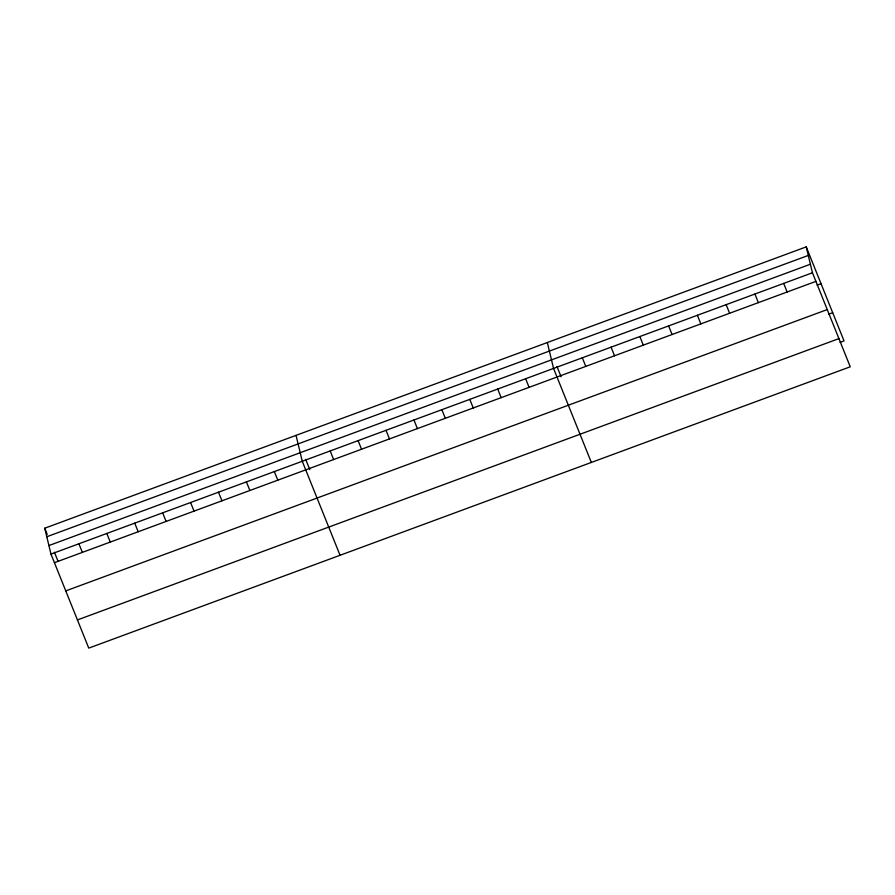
<?xml version="1.0" encoding="UTF-8"?>
<svg xmlns="http://www.w3.org/2000/svg" width="895" height="895" viewBox="0 0 895 895"><rect width="100%" height="100%" fill="white"/><g stroke="black" fill="none" stroke-linecap="round" stroke-linejoin="round"><path stroke-width="1.34" d="M806.238 246.886L812.459 272.774L850.25 366.793L88.762 648.114L50.97 554.094L44.75 528.207L806.238 246.886L844.03 340.906L840.103 342.349M46.797 536.754L808.286 255.433M48.912 545.558L810.4 264.226M50.97 554.094L812.459 272.774M54.427 562.698L815.916 281.377M817.101 285.125L821.028 283.681M65.76 590.89L827.249 309.569M828.781 314.167L832.697 312.713M77.429 619.933L838.917 338.601M783.684 283.402L787.141 292.005M754.921 294.03L758.378 302.633M726.158 304.658L729.615 313.261M697.384 315.286L700.841 323.889M668.621 325.914L672.078 334.517M639.847 336.542L643.315 345.146M611.084 347.17L614.541 355.774M582.321 357.799L585.778 366.402M556.97 366.514L561.087 376.761M591.349 462.446L553.546 368.427L547.326 342.539M525.633 378.742L529.09 387.345M497.709 389.056L501.166 397.66M469.785 399.371L473.242 407.975M441.861 409.686L445.33 418.289M413.949 420.001L417.406 428.604M386.025 430.316L389.482 438.919M358.101 440.631L361.558 449.234M330.177 450.946L333.645 459.549M305.676 459.348L309.804 469.606M340.055 555.28L302.264 461.261L296.044 435.373M274.34 471.575L277.797 480.179M246.416 481.89L249.873 490.494M218.492 492.205L221.96 500.808M190.579 502.52L194.036 511.123M162.655 512.835L166.112 521.438M134.731 523.15L138.188 531.753M106.807 533.465L110.275 542.068M78.894 543.78L82.351 552.383M44.75 528.207L47.222 534.36M54.394 552.193L57.996 561.154"/></g></svg>
